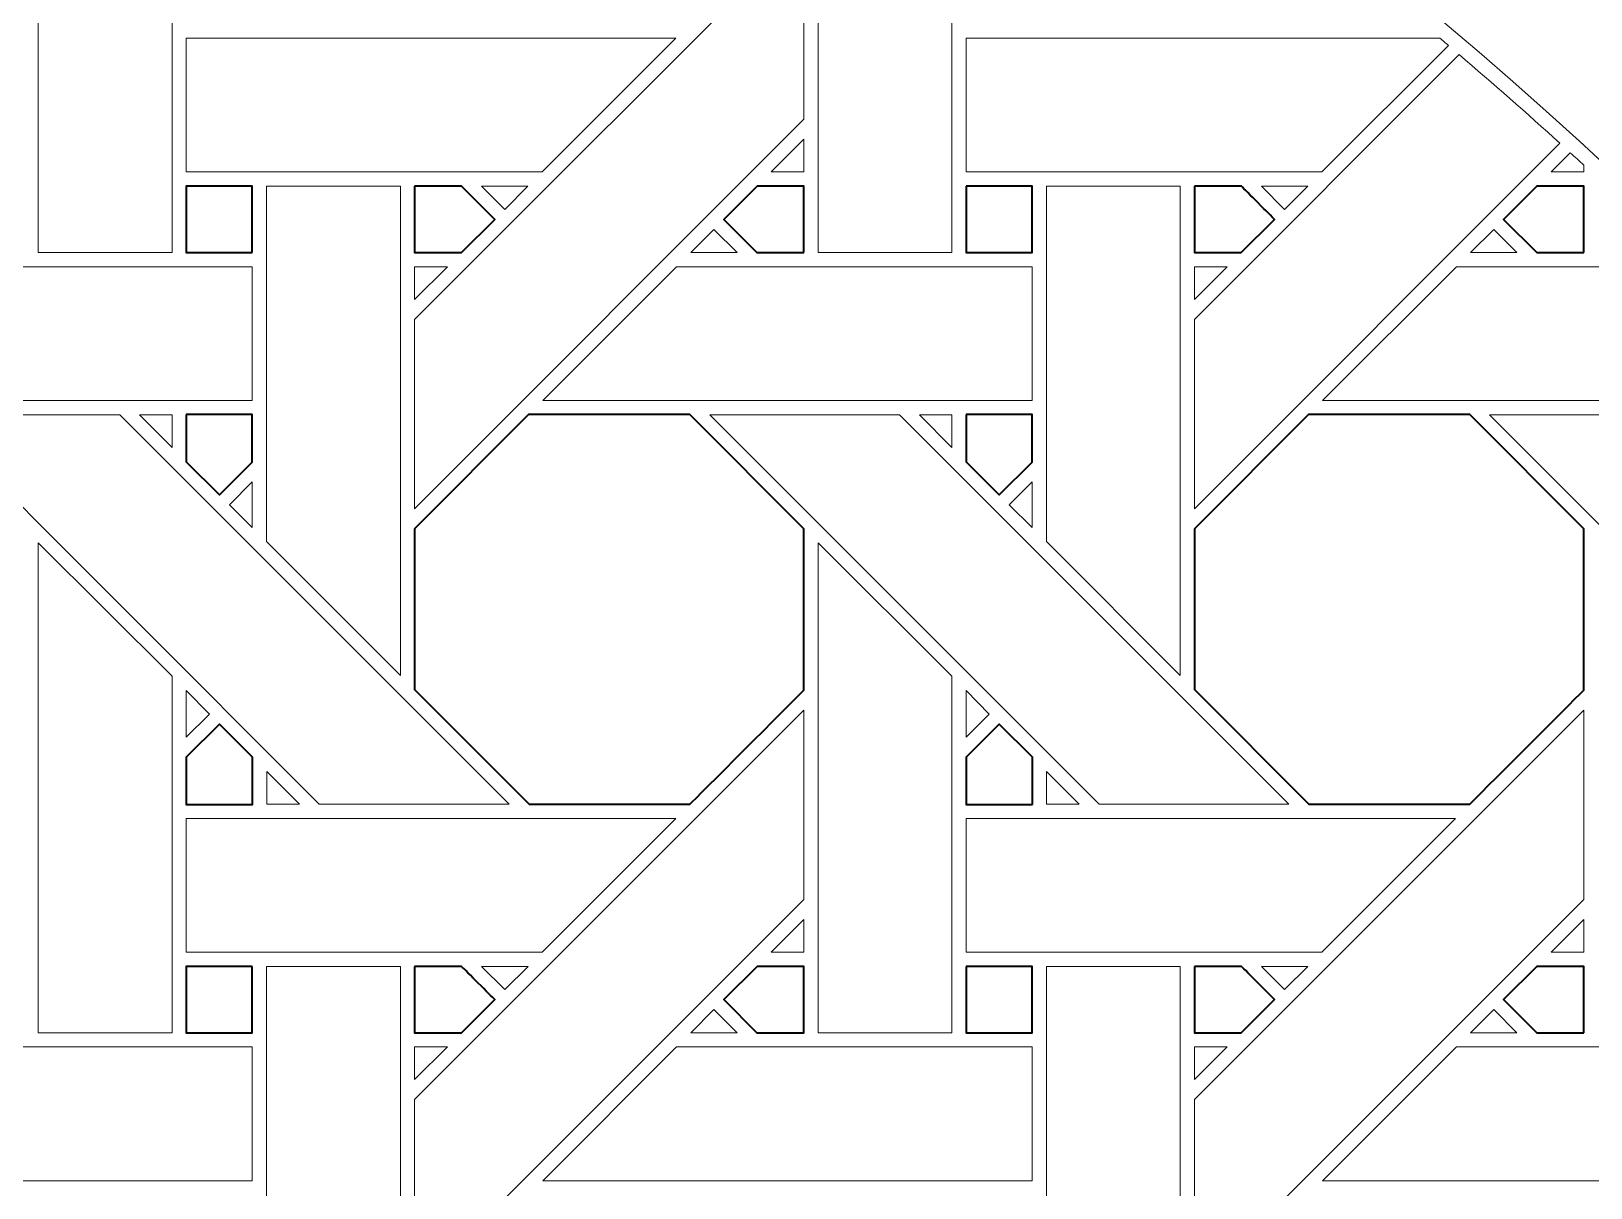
# Model space of a CAD drawing. Header units: inches. Extents: x 6.4 to 30.5, y 3.1 to 18.5.
# Drawn here: x 14.051 to 15.949, y 11.712 to 13.119 of the extents above; entities that cross this region are included whole.
import ezdxf

# ---------------------------------------------------------------- set-up
doc = ezdxf.new("R2010")
doc.units = ezdxf.units.IN
doc.header["$MEASUREMENT"] = 0
doc.layers.add('Design', color=7, linetype='Continuous', lineweight=0)

msp = doc.modelspace()

# ---------------------------------------------------------------- linework, layer by layer
at = {"layer": 'Design', "color": 9, "lineweight": 35, "true_color": 0xdecaa5}
for points, knots in [([(12.3829, 15.0948), (9.0691, 15.0948), (6.3829, 12.4085), (6.3829, 9.0948), (6.3829, 5.7811), (9.0691, 3.0948), (12.3829, 3.0948), (15.6966, 3.0948), (18.3829, 5.7811), (18.3829, 9.0948), (18.3829, 12.4085), (15.6966, 15.0948), (12.3829, 15.0948)], [0, 0, 0, 0, 1, 1, 1, 2, 2, 2, 3, 3, 3, 4, 4, 4, 4]), ([(14.3203, 12.8494), (14.3203, 12.8494), (14.24, 12.8494), (14.24, 12.8494), (14.24, 12.8494), (14.24, 12.9301), (14.24, 12.9301), (14.24, 12.9301), (14.3203, 12.9301), (14.3203, 12.9301), (14.3203, 12.9301), (14.3203, 12.8494), (14.3203, 12.8494)], [0, 0, 0, 0, 1, 1, 1, 2, 2, 2, 3, 3, 3, 4, 4, 4, 4]), ([(14.5179, 12.9301), (14.5179, 12.9301), (14.5749, 12.9301), (14.5749, 12.9301), (14.5801, 12.925), (14.6108, 12.8942), (14.6153, 12.8898), (14.6153, 12.8898), (14.5748, 12.8494), (14.5748, 12.8494), (14.5748, 12.8494), (14.5179, 12.8494), (14.5179, 12.8494), (14.5179, 12.8494), (14.5179, 12.9301), (14.5179, 12.9301)], [0, 0, 0, 0, 1, 1, 1, 2, 2, 2, 3, 3, 3, 4, 4, 4, 5, 5, 5, 5]), ([(14.9915, 12.8494), (14.9915, 12.8494), (14.9344, 12.8494), (14.9344, 12.8494), (14.9344, 12.8494), (14.8941, 12.8897), (14.8941, 12.8897), (14.8941, 12.8897), (14.9345, 12.9302), (14.9345, 12.9302), (14.9345, 12.9302), (14.9915, 12.9302), (14.9915, 12.9302), (14.9915, 12.9302), (14.9915, 12.8494), (14.9915, 12.8494)], [0, 0, 0, 0, 1, 1, 1, 2, 2, 2, 3, 3, 3, 4, 4, 4, 5, 5, 5, 5]), ([(15.1887, 12.9301), (15.1887, 12.9301), (15.269, 12.9301), (15.269, 12.9301), (15.269, 12.9301), (15.269, 12.8494), (15.269, 12.8494), (15.269, 12.8494), (15.1887, 12.8494), (15.1887, 12.8494), (15.1887, 12.8494), (15.1887, 12.9301), (15.1887, 12.9301)], [0, 0, 0, 0, 1, 1, 1, 2, 2, 2, 3, 3, 3, 4, 4, 4, 4]), ([(15.4666, 12.9301), (15.4666, 12.9301), (15.5237, 12.9301), (15.5237, 12.9301), (15.5288, 12.925), (15.5596, 12.8942), (15.564, 12.8898), (15.564, 12.8898), (15.5236, 12.8494), (15.5236, 12.8494), (15.5236, 12.8494), (15.4666, 12.8494), (15.4666, 12.8494), (15.4666, 12.8494), (15.4666, 12.9301), (15.4666, 12.9301)], [0, 0, 0, 0, 1, 1, 1, 2, 2, 2, 3, 3, 3, 4, 4, 4, 5, 5, 5, 5]), ([(15.9403, 12.8494), (15.9403, 12.8494), (15.8832, 12.8494), (15.8832, 12.8494), (15.8832, 12.8494), (15.8428, 12.8897), (15.8428, 12.8897), (15.8428, 12.8897), (15.8832, 12.9302), (15.8832, 12.9302), (15.8832, 12.9302), (15.9403, 12.9302), (15.9403, 12.9302), (15.9403, 12.9302), (15.9403, 12.8494), (15.9403, 12.8494)], [0, 0, 0, 0, 1, 1, 1, 2, 2, 2, 3, 3, 3, 4, 4, 4, 5, 5, 5, 5]), ([(14.24, 12.6523), (14.24, 12.6523), (14.3203, 12.6523), (14.3203, 12.6523), (14.3203, 12.6523), (14.3203, 12.5947), (14.3203, 12.5947), (14.3203, 12.5947), (14.2803, 12.5547), (14.2803, 12.5547), (14.2803, 12.5547), (14.24, 12.5951), (14.24, 12.5951), (14.24, 12.5951), (14.24, 12.6523), (14.24, 12.6523)], [0, 0, 0, 0, 1, 1, 1, 2, 2, 2, 3, 3, 3, 4, 4, 4, 5, 5, 5, 5]), ([(14.5179, 12.5135), (14.5179, 12.5135), (14.6566, 12.6523), (14.6566, 12.6523), (14.6566, 12.6523), (14.8528, 12.6523), (14.8528, 12.6523), (14.8528, 12.6523), (14.9915, 12.5135), (14.9915, 12.5135), (14.9915, 12.5135), (14.9915, 12.3173), (14.9915, 12.3173), (14.9737, 12.2994), (14.8618, 12.1876), (14.8528, 12.1786), (14.8528, 12.1786), (14.6571, 12.1786), (14.6571, 12.1786), (14.6571, 12.1786), (14.5179, 12.3179), (14.5179, 12.3179), (14.5179, 12.3179), (14.5179, 12.5135), (14.5179, 12.5135)], [0, 0, 0, 0, 1, 1, 1, 2, 2, 2, 3, 3, 3, 4, 4, 4, 5, 5, 5, 6, 6, 6, 7, 7, 7, 8, 8, 8, 8]), ([(15.1887, 12.6523), (15.1887, 12.6523), (15.269, 12.6523), (15.269, 12.6523), (15.269, 12.6523), (15.269, 12.5947), (15.269, 12.5947), (15.269, 12.5947), (15.2291, 12.5547), (15.2291, 12.5547), (15.2291, 12.5547), (15.1887, 12.5951), (15.1887, 12.5951), (15.1887, 12.5951), (15.1887, 12.6523), (15.1887, 12.6523)], [0, 0, 0, 0, 1, 1, 1, 2, 2, 2, 3, 3, 3, 4, 4, 4, 5, 5, 5, 5]), ([(15.4666, 12.5135), (15.4666, 12.5135), (15.6053, 12.6523), (15.6053, 12.6523), (15.6053, 12.6523), (15.8015, 12.6523), (15.8015, 12.6523), (15.8015, 12.6523), (15.9403, 12.5135), (15.9403, 12.5135), (15.9403, 12.5135), (15.9403, 12.3173), (15.9403, 12.3173), (15.9225, 12.2994), (15.8105, 12.1876), (15.8016, 12.1786), (15.8016, 12.1786), (15.6058, 12.1786), (15.6058, 12.1786), (15.6058, 12.1786), (15.4666, 12.3179), (15.4666, 12.3179), (15.4666, 12.3179), (15.4666, 12.5135), (15.4666, 12.5135)], [0, 0, 0, 0, 1, 1, 1, 2, 2, 2, 3, 3, 3, 4, 4, 4, 5, 5, 5, 6, 6, 6, 7, 7, 7, 8, 8, 8, 8]), ([(14.3207, 12.2357), (14.3207, 12.2357), (14.3207, 12.1784), (14.3207, 12.1784), (14.3207, 12.1784), (14.24, 12.1784), (14.24, 12.1784), (14.24, 12.1784), (14.24, 12.2357), (14.24, 12.2357), (14.24, 12.2357), (14.2803, 12.276), (14.2803, 12.276), (14.2803, 12.276), (14.3207, 12.2357), (14.3207, 12.2357)], [0, 0, 0, 0, 1, 1, 1, 2, 2, 2, 3, 3, 3, 4, 4, 4, 5, 5, 5, 5]), ([(15.2694, 12.1784), (15.2694, 12.1784), (15.1887, 12.1784), (15.1887, 12.1784), (15.1887, 12.1784), (15.1887, 12.2357), (15.1887, 12.2357), (15.1887, 12.2357), (15.2291, 12.276), (15.2291, 12.276), (15.2291, 12.276), (15.2694, 12.2357), (15.2694, 12.2357), (15.2694, 12.2357), (15.2694, 12.1784), (15.2694, 12.1784)], [0, 0, 0, 0, 1, 1, 1, 2, 2, 2, 3, 3, 3, 4, 4, 4, 5, 5, 5, 5]), ([(14.3203, 11.9814), (14.3203, 11.9814), (14.3203, 11.9006), (14.3203, 11.9006), (14.3203, 11.9006), (14.24, 11.9006), (14.24, 11.9006), (14.24, 11.9006), (14.24, 11.9814), (14.24, 11.9814), (14.24, 11.9814), (14.3203, 11.9814), (14.3203, 11.9814)], [0, 0, 0, 0, 1, 1, 1, 2, 2, 2, 3, 3, 3, 4, 4, 4, 4]), ([(14.5179, 11.9814), (14.5179, 11.9814), (14.5749, 11.9814), (14.5749, 11.9814), (14.5801, 11.9763), (14.6108, 11.9455), (14.6153, 11.9411), (14.6153, 11.9411), (14.5748, 11.9006), (14.5748, 11.9006), (14.5748, 11.9006), (14.5179, 11.9006), (14.5179, 11.9006), (14.5179, 11.9006), (14.5179, 11.9814), (14.5179, 11.9814)], [0, 0, 0, 0, 1, 1, 1, 2, 2, 2, 3, 3, 3, 4, 4, 4, 5, 5, 5, 5]), ([(14.9344, 11.9006), (14.9344, 11.9006), (14.8941, 11.941), (14.8941, 11.941), (14.8941, 11.941), (14.9345, 11.9814), (14.9345, 11.9814), (14.9345, 11.9814), (14.9915, 11.9814), (14.9915, 11.9814), (14.9915, 11.9814), (14.9915, 11.9006), (14.9915, 11.9006), (14.9915, 11.9006), (14.9344, 11.9006), (14.9344, 11.9006)], [0, 0, 0, 0, 1, 1, 1, 2, 2, 2, 3, 3, 3, 4, 4, 4, 5, 5, 5, 5]), ([(15.1887, 11.9814), (15.1887, 11.9814), (15.269, 11.9814), (15.269, 11.9814), (15.269, 11.9814), (15.269, 11.9006), (15.269, 11.9006), (15.269, 11.9006), (15.1887, 11.9006), (15.1887, 11.9006), (15.1887, 11.9006), (15.1887, 11.9814), (15.1887, 11.9814)], [0, 0, 0, 0, 1, 1, 1, 2, 2, 2, 3, 3, 3, 4, 4, 4, 4]), ([(15.4666, 11.9814), (15.4666, 11.9814), (15.5237, 11.9814), (15.5237, 11.9814), (15.5288, 11.9763), (15.5596, 11.9455), (15.564, 11.9411), (15.564, 11.9411), (15.5236, 11.9006), (15.5236, 11.9006), (15.5236, 11.9006), (15.4666, 11.9006), (15.4666, 11.9006), (15.4666, 11.9006), (15.4666, 11.9814), (15.4666, 11.9814)], [0, 0, 0, 0, 1, 1, 1, 2, 2, 2, 3, 3, 3, 4, 4, 4, 5, 5, 5, 5]), ([(15.9403, 11.9006), (15.9403, 11.9006), (15.8832, 11.9006), (15.8832, 11.9006), (15.8832, 11.9006), (15.8428, 11.941), (15.8428, 11.941), (15.8428, 11.941), (15.8832, 11.9814), (15.8832, 11.9814), (15.8832, 11.9814), (15.9403, 11.9814), (15.9403, 11.9814), (15.9403, 11.9814), (15.9403, 11.9006), (15.9403, 11.9006)], [0, 0, 0, 0, 1, 1, 1, 2, 2, 2, 3, 3, 3, 4, 4, 4, 5, 5, 5, 5])]:
    msp.add_open_spline(points, degree=3, knots=knots, dxfattribs=at)
at = {"layer": 'Design'}
for points, knots in [([(17.5336, 10.2044), (17.5284, 10.2288), (17.5229, 10.2531), (17.5174, 10.2773), (16.9806, 12.6174), (14.8857, 14.3629), (12.3829, 14.3629), (9.8455, 14.3629), (7.7275, 12.569), (7.227, 10.1804), (7.2221, 10.1568), (7.211, 10.0929), (7.211, 10.0929), (7.211, 10.0929), (17.5547, 10.0929), (17.5547, 10.0929), (17.5547, 10.0988), (17.5457, 10.1469), (17.5336, 10.2044)], [0, 0, 0, 0, 1, 1, 1, 2, 2, 2, 3, 3, 3, 4, 4, 4, 5, 5, 5, 6, 6, 6, 6]), ([(14.0599, 12.8493), (14.0599, 12.8493), (14.0599, 13.4452), (14.0599, 13.4452), (14.0599, 13.4452), (14.2227, 13.283), (14.2227, 13.283), (14.2227, 13.283), (14.2227, 12.8493), (14.2227, 12.8493), (14.2227, 12.8493), (14.0599, 12.8493), (14.0599, 12.8493)], [0, 0, 0, 0, 1, 1, 1, 2, 2, 2, 3, 3, 3, 4, 4, 4, 4]), ([(15.0087, 12.8493), (15.0087, 12.8493), (15.0087, 13.4452), (15.0087, 13.4452), (15.0087, 13.4452), (15.1714, 13.283), (15.1714, 13.283), (15.1714, 13.283), (15.1714, 12.8493), (15.1714, 12.8493), (15.1714, 12.8493), (15.0087, 12.8493), (15.0087, 12.8493)], [0, 0, 0, 0, 1, 1, 1, 2, 2, 2, 3, 3, 3, 4, 4, 4, 4]), ([(14.9915, 13.0116), (14.9915, 13.0116), (14.5179, 12.5379), (14.5179, 12.5379), (14.5179, 12.5379), (14.5179, 12.768), (14.5179, 12.768), (14.5179, 12.768), (14.9915, 13.2416), (14.9915, 13.2416), (14.9915, 13.2416), (14.9915, 13.0116), (14.9915, 13.0116)], [0, 0, 0, 0, 1, 1, 1, 2, 2, 2, 3, 3, 3, 4, 4, 4, 4]), ([(14.8357, 13.1101), (14.8357, 13.1101), (14.673, 12.9474), (14.673, 12.9474), (14.673, 12.9474), (14.24, 12.9474), (14.24, 12.9474), (14.24, 12.9474), (14.24, 13.1101), (14.24, 13.1101), (14.24, 13.1101), (14.8357, 13.1101), (14.8357, 13.1101)], [0, 0, 0, 0, 1, 1, 1, 2, 2, 2, 3, 3, 3, 4, 4, 4, 4]), ([(15.7756, 13.1013), (15.7756, 13.1013), (15.6217, 12.9474), (15.6217, 12.9474), (15.6217, 12.9474), (15.1887, 12.9474), (15.1887, 12.9474), (15.1887, 12.9474), (15.1887, 13.1101), (15.1887, 13.1101), (15.1887, 13.1101), (15.7653, 13.1101), (15.7653, 13.1101), (15.7687, 13.1071), (15.7722, 13.1042), (15.7756, 13.1013)], [0, 0, 0, 0, 1, 1, 1, 2, 2, 2, 3, 3, 3, 4, 4, 4, 5, 5, 5, 5]), ([(15.9111, 12.9824), (15.9111, 12.9824), (15.4666, 12.5379), (15.4666, 12.5379), (15.4666, 12.5379), (15.4666, 12.768), (15.4666, 12.768), (15.4666, 12.768), (15.7887, 13.0901), (15.7887, 13.0901), (15.8301, 13.0548), (15.8709, 13.019), (15.9111, 12.9824)], [0, 0, 0, 0, 1, 1, 1, 2, 2, 2, 3, 3, 3, 4, 4, 4, 4]), ([(14.9517, 12.9474), (14.9517, 12.9474), (14.9915, 12.9872), (14.9915, 12.9872), (14.9915, 12.9872), (14.9915, 12.9474), (14.9915, 12.9474), (14.9915, 12.9474), (14.9517, 12.9474), (14.9517, 12.9474)], [0, 0, 0, 0, 1, 1, 1, 2, 2, 2, 3, 3, 3, 3]), ([(15.9403, 12.9557), (15.9403, 12.9557), (15.9403, 12.9474), (15.9403, 12.9474), (15.9403, 12.9474), (15.9005, 12.9474), (15.9005, 12.9474), (15.9005, 12.9474), (15.9239, 12.9708), (15.9239, 12.9708), (15.9293, 12.9658), (15.9348, 12.9607), (15.9403, 12.9557)], [0, 0, 0, 0, 1, 1, 1, 2, 2, 2, 3, 3, 3, 4, 4, 4, 4]), ([(14.24, 12.8494), (14.24, 12.8494), (14.24, 12.9301), (14.24, 12.9301), (14.24, 12.9301), (14.3203, 12.9301), (14.3203, 12.9301), (14.3203, 12.9301), (14.3203, 12.8494), (14.3203, 12.8494), (14.3203, 12.8494), (14.24, 12.8494), (14.24, 12.8494)], [0, 0, 0, 0, 1, 1, 1, 2, 2, 2, 3, 3, 3, 4, 4, 4, 4]), ([(14.5007, 12.335), (14.5007, 12.335), (14.3378, 12.4979), (14.3378, 12.4979), (14.3378, 12.4979), (14.3378, 12.9301), (14.3378, 12.9301), (14.3378, 12.9301), (14.5007, 12.9301), (14.5007, 12.9301), (14.5007, 12.9301), (14.5007, 12.335), (14.5007, 12.335)], [0, 0, 0, 0, 1, 1, 1, 2, 2, 2, 3, 3, 3, 4, 4, 4, 4]), ([(14.5179, 12.8494), (14.5179, 12.8494), (14.5179, 12.9301), (14.5179, 12.9301), (14.5179, 12.9301), (14.5749, 12.9301), (14.5749, 12.9301), (14.58, 12.9251), (14.6107, 12.8943), (14.6153, 12.8898), (14.6153, 12.8898), (14.5748, 12.8494), (14.5748, 12.8494), (14.5748, 12.8494), (14.5179, 12.8494), (14.5179, 12.8494)], [0, 0, 0, 0, 1, 1, 1, 2, 2, 2, 3, 3, 3, 4, 4, 4, 5, 5, 5, 5]), ([(14.5993, 12.9301), (14.5993, 12.9301), (14.6557, 12.9301), (14.6557, 12.9301), (14.6557, 12.9301), (14.6275, 12.9019), (14.6275, 12.9019), (14.6275, 12.9019), (14.5993, 12.9301), (14.5993, 12.9301)], [0, 0, 0, 0, 1, 1, 1, 2, 2, 2, 3, 3, 3, 3]), ([(14.9915, 12.8494), (14.9915, 12.8494), (14.9344, 12.8494), (14.9344, 12.8494), (14.9344, 12.8494), (14.8941, 12.8897), (14.8941, 12.8897), (14.8941, 12.8897), (14.9345, 12.9302), (14.9345, 12.9302), (14.9345, 12.9302), (14.9915, 12.9302), (14.9915, 12.9302), (14.9915, 12.9302), (14.9915, 12.8494), (14.9915, 12.8494)], [0, 0, 0, 0, 1, 1, 1, 2, 2, 2, 3, 3, 3, 4, 4, 4, 5, 5, 5, 5]), ([(15.269, 12.8494), (15.269, 12.8494), (15.1887, 12.8494), (15.1887, 12.8494), (15.1887, 12.8494), (15.1887, 12.9301), (15.1887, 12.9301), (15.1887, 12.9301), (15.269, 12.9301), (15.269, 12.9301), (15.269, 12.9301), (15.269, 12.8494), (15.269, 12.8494)], [0, 0, 0, 0, 1, 1, 1, 2, 2, 2, 3, 3, 3, 4, 4, 4, 4]), ([(15.2865, 12.4979), (15.2865, 12.4979), (15.2865, 12.9301), (15.2865, 12.9301), (15.2865, 12.9301), (15.4494, 12.9301), (15.4494, 12.9301), (15.4494, 12.9301), (15.4494, 12.335), (15.4494, 12.335), (15.4494, 12.335), (15.2865, 12.4979), (15.2865, 12.4979)], [0, 0, 0, 0, 1, 1, 1, 2, 2, 2, 3, 3, 3, 4, 4, 4, 4]), ([(15.5483, 12.9054), (15.5483, 12.9054), (15.564, 12.8898), (15.564, 12.8898), (15.564, 12.8898), (15.5236, 12.8494), (15.5236, 12.8494), (15.5236, 12.8494), (15.4666, 12.8494), (15.4666, 12.8494), (15.4666, 12.8494), (15.4666, 12.9301), (15.4666, 12.9301), (15.4666, 12.9301), (15.5237, 12.9301), (15.5237, 12.9301), (15.5291, 12.9248), (15.539, 12.9148), (15.5483, 12.9054)], [0, 0, 0, 0, 1, 1, 1, 2, 2, 2, 3, 3, 3, 4, 4, 4, 5, 5, 5, 6, 6, 6, 6]), ([(15.548, 12.9301), (15.548, 12.9301), (15.6045, 12.9301), (15.6045, 12.9301), (15.6045, 12.9301), (15.5762, 12.9019), (15.5762, 12.9019), (15.5762, 12.9019), (15.548, 12.9301), (15.548, 12.9301)], [0, 0, 0, 0, 1, 1, 1, 2, 2, 2, 3, 3, 3, 3]), ([(15.9403, 12.8494), (15.9403, 12.8494), (15.8832, 12.8494), (15.8832, 12.8494), (15.8832, 12.8494), (15.8428, 12.8897), (15.8428, 12.8897), (15.8428, 12.8897), (15.8832, 12.9302), (15.8832, 12.9302), (15.8832, 12.9302), (15.9403, 12.9302), (15.9403, 12.9302), (15.9403, 12.9302), (15.9403, 12.8494), (15.9403, 12.8494)], [0, 0, 0, 0, 1, 1, 1, 2, 2, 2, 3, 3, 3, 4, 4, 4, 5, 5, 5, 5]), ([(14.8537, 12.8493), (14.8537, 12.8493), (14.8819, 12.8776), (14.8819, 12.8776), (14.8819, 12.8776), (14.9102, 12.8493), (14.9102, 12.8493), (14.9102, 12.8493), (14.8537, 12.8493), (14.8537, 12.8493)], [0, 0, 0, 0, 1, 1, 1, 2, 2, 2, 3, 3, 3, 3]), ([(15.8024, 12.8493), (15.8024, 12.8493), (15.8307, 12.8776), (15.8307, 12.8776), (15.8307, 12.8776), (15.8589, 12.8493), (15.8589, 12.8493), (15.8589, 12.8493), (15.8024, 12.8493), (15.8024, 12.8493)], [0, 0, 0, 0, 1, 1, 1, 2, 2, 2, 3, 3, 3, 3]), ([(14.3203, 12.8322), (14.3203, 12.8322), (14.3203, 12.6694), (14.3203, 12.6694), (14.3203, 12.6694), (13.725, 12.6694), (13.725, 12.6694), (13.725, 12.6694), (13.8878, 12.8322), (13.8878, 12.8322), (13.8878, 12.8322), (14.3203, 12.8322), (14.3203, 12.8322)], [0, 0, 0, 0, 1, 1, 1, 2, 2, 2, 3, 3, 3, 4, 4, 4, 4]), ([(14.5577, 12.8322), (14.5577, 12.8322), (14.5179, 12.7924), (14.5179, 12.7924), (14.5179, 12.7924), (14.5179, 12.8322), (14.5179, 12.8322), (14.5179, 12.8322), (14.5577, 12.8322), (14.5577, 12.8322)], [0, 0, 0, 0, 1, 1, 1, 2, 2, 2, 3, 3, 3, 3]), ([(15.269, 12.8322), (15.269, 12.8322), (15.269, 12.6694), (15.269, 12.6694), (15.269, 12.6694), (14.6737, 12.6694), (14.6737, 12.6694), (14.6737, 12.6694), (14.8365, 12.8322), (14.8365, 12.8322), (14.8365, 12.8322), (15.269, 12.8322), (15.269, 12.8322)], [0, 0, 0, 0, 1, 1, 1, 2, 2, 2, 3, 3, 3, 4, 4, 4, 4]), ([(15.5064, 12.8322), (15.5064, 12.8322), (15.4666, 12.7924), (15.4666, 12.7924), (15.4666, 12.7924), (15.4666, 12.8322), (15.4666, 12.8322), (15.4666, 12.8322), (15.5064, 12.8322), (15.5064, 12.8322)], [0, 0, 0, 0, 1, 1, 1, 2, 2, 2, 3, 3, 3, 3]), ([(16.2177, 12.6803), (16.2177, 12.6803), (16.2177, 12.6694), (16.2177, 12.6694), (16.2177, 12.6694), (15.6224, 12.6694), (15.6224, 12.6694), (15.6224, 12.6694), (15.7853, 12.8322), (15.7853, 12.8322), (15.7853, 12.8322), (16.0698, 12.8322), (16.0698, 12.8322), (16.1201, 12.7825), (16.1694, 12.7319), (16.2177, 12.6803)], [0, 0, 0, 0, 1, 1, 1, 2, 2, 2, 3, 3, 3, 4, 4, 4, 5, 5, 5, 5]), ([(14.6329, 12.1786), (14.6329, 12.1786), (14.4018, 12.1786), (14.4018, 12.1786), (14.4018, 12.1786), (13.9283, 12.6522), (13.9283, 12.6522), (13.9283, 12.6522), (14.1592, 12.6522), (14.1592, 12.6522), (14.1592, 12.6522), (14.6329, 12.1786), (14.6329, 12.1786)], [0, 0, 0, 0, 1, 1, 1, 2, 2, 2, 3, 3, 3, 4, 4, 4, 4]), ([(14.1833, 12.6522), (14.1833, 12.6522), (14.2228, 12.6522), (14.2228, 12.6522), (14.2228, 12.6522), (14.2228, 12.6124), (14.2228, 12.6124), (14.2228, 12.6124), (14.1833, 12.6522), (14.1833, 12.6522)], [0, 0, 0, 0, 1, 1, 1, 2, 2, 2, 3, 3, 3, 3]), ([(14.2803, 12.5547), (14.2803, 12.5547), (14.24, 12.5951), (14.24, 12.5951), (14.24, 12.5951), (14.24, 12.6523), (14.24, 12.6523), (14.24, 12.6523), (14.3203, 12.6523), (14.3203, 12.6523), (14.3203, 12.6523), (14.3203, 12.5947), (14.3203, 12.5947), (14.3203, 12.5947), (14.2803, 12.5547), (14.2803, 12.5547)], [0, 0, 0, 0, 1, 1, 1, 2, 2, 2, 3, 3, 3, 4, 4, 4, 5, 5, 5, 5]), ([(14.9915, 12.3173), (14.9734, 12.2991), (14.8616, 12.1874), (14.8528, 12.1786), (14.8528, 12.1786), (14.6571, 12.1786), (14.6571, 12.1786), (14.6571, 12.1786), (14.5179, 12.3179), (14.5179, 12.3179), (14.5179, 12.3179), (14.5179, 12.5135), (14.5179, 12.5135), (14.5179, 12.5135), (14.6566, 12.6523), (14.6566, 12.6523), (14.6566, 12.6523), (14.8528, 12.6523), (14.8528, 12.6523), (14.8528, 12.6523), (14.9915, 12.5135), (14.9915, 12.5135), (14.9915, 12.5135), (14.9915, 12.3173), (14.9915, 12.3173)], [0, 0, 0, 0, 1, 1, 1, 2, 2, 2, 3, 3, 3, 4, 4, 4, 5, 5, 5, 6, 6, 6, 7, 7, 7, 8, 8, 8, 8]), ([(15.5816, 12.1786), (15.5816, 12.1786), (15.3506, 12.1786), (15.3506, 12.1786), (15.3506, 12.1786), (14.877, 12.6522), (14.877, 12.6522), (14.877, 12.6522), (15.1079, 12.6522), (15.1079, 12.6522), (15.1079, 12.6522), (15.5816, 12.1786), (15.5816, 12.1786)], [0, 0, 0, 0, 1, 1, 1, 2, 2, 2, 3, 3, 3, 4, 4, 4, 4]), ([(15.1321, 12.6522), (15.1321, 12.6522), (15.1715, 12.6522), (15.1715, 12.6522), (15.1715, 12.6522), (15.1715, 12.6124), (15.1715, 12.6124), (15.1715, 12.6124), (15.1321, 12.6522), (15.1321, 12.6522)], [0, 0, 0, 0, 1, 1, 1, 2, 2, 2, 3, 3, 3, 3]), ([(15.2291, 12.5547), (15.2291, 12.5547), (15.1887, 12.5951), (15.1887, 12.5951), (15.1887, 12.5951), (15.1887, 12.6523), (15.1887, 12.6523), (15.1887, 12.6523), (15.269, 12.6523), (15.269, 12.6523), (15.269, 12.6523), (15.269, 12.5947), (15.269, 12.5947), (15.269, 12.5947), (15.2291, 12.5547), (15.2291, 12.5547)], [0, 0, 0, 0, 1, 1, 1, 2, 2, 2, 3, 3, 3, 4, 4, 4, 5, 5, 5, 5]), ([(15.9403, 12.5135), (15.9403, 12.5135), (15.9403, 12.3173), (15.9403, 12.3173), (15.9221, 12.299), (15.8103, 12.1874), (15.8016, 12.1786), (15.8016, 12.1786), (15.6058, 12.1786), (15.6058, 12.1786), (15.6058, 12.1786), (15.4666, 12.3179), (15.4666, 12.3179), (15.4666, 12.3179), (15.4666, 12.5135), (15.4666, 12.5135), (15.4666, 12.5135), (15.6053, 12.6523), (15.6053, 12.6523), (15.6053, 12.6523), (15.8015, 12.6523), (15.8015, 12.6523), (15.8015, 12.6523), (15.9403, 12.5135), (15.9403, 12.5135)], [0, 0, 0, 0, 1, 1, 1, 2, 2, 2, 3, 3, 3, 4, 4, 4, 5, 5, 5, 6, 6, 6, 7, 7, 7, 8, 8, 8, 8]), ([(16.5303, 12.1786), (16.5303, 12.1786), (16.2993, 12.1786), (16.2993, 12.1786), (16.2993, 12.1786), (15.8257, 12.6522), (15.8257, 12.6522), (15.8257, 12.6522), (16.0567, 12.6522), (16.0567, 12.6522), (16.0567, 12.6522), (16.5303, 12.1786), (16.5303, 12.1786)], [0, 0, 0, 0, 1, 1, 1, 2, 2, 2, 3, 3, 3, 4, 4, 4, 4]), ([(14.3203, 12.5704), (14.3203, 12.5704), (14.3203, 12.5152), (14.3203, 12.5152), (14.3203, 12.5152), (14.2925, 12.5426), (14.2925, 12.5426), (14.2925, 12.5426), (14.3203, 12.5704), (14.3203, 12.5704)], [0, 0, 0, 0, 1, 1, 1, 2, 2, 2, 3, 3, 3, 3]), ([(15.269, 12.5704), (15.269, 12.5704), (15.269, 12.5152), (15.269, 12.5152), (15.269, 12.5152), (15.2412, 12.5426), (15.2412, 12.5426), (15.2412, 12.5426), (15.269, 12.5704), (15.269, 12.5704)], [0, 0, 0, 0, 1, 1, 1, 2, 2, 2, 3, 3, 3, 3]), ([(14.0599, 11.9006), (14.0599, 11.9006), (14.0599, 12.4964), (14.0599, 12.4964), (14.0599, 12.4964), (14.2227, 12.3343), (14.2227, 12.3343), (14.2227, 12.3343), (14.2227, 11.9006), (14.2227, 11.9006), (14.2227, 11.9006), (14.0599, 11.9006), (14.0599, 11.9006)], [0, 0, 0, 0, 1, 1, 1, 2, 2, 2, 3, 3, 3, 4, 4, 4, 4]), ([(15.0087, 11.9006), (15.0087, 11.9006), (15.0087, 12.4964), (15.0087, 12.4964), (15.0087, 12.4964), (15.1714, 12.3343), (15.1714, 12.3343), (15.1714, 12.3343), (15.1714, 11.9006), (15.1714, 11.9006), (15.1714, 11.9006), (15.0087, 11.9006), (15.0087, 11.9006)], [0, 0, 0, 0, 1, 1, 1, 2, 2, 2, 3, 3, 3, 4, 4, 4, 4]), ([(14.24, 12.26), (14.24, 12.26), (14.24, 12.3168), (14.24, 12.3168), (14.24, 12.3168), (14.2682, 12.2882), (14.2682, 12.2882), (14.2682, 12.2882), (14.24, 12.26), (14.24, 12.26)], [0, 0, 0, 0, 1, 1, 1, 2, 2, 2, 3, 3, 3, 3]), ([(15.1887, 12.26), (15.1887, 12.26), (15.1887, 12.3168), (15.1887, 12.3168), (15.1887, 12.3168), (15.2169, 12.2882), (15.2169, 12.2882), (15.2169, 12.2882), (15.1887, 12.26), (15.1887, 12.26)], [0, 0, 0, 0, 1, 1, 1, 2, 2, 2, 3, 3, 3, 3]), ([(14.9915, 12.0628), (14.9915, 12.0628), (14.5179, 11.5892), (14.5179, 11.5892), (14.5179, 11.5892), (14.5179, 11.8193), (14.5179, 11.8193), (14.5179, 11.8193), (14.9915, 12.2929), (14.9915, 12.2929), (14.9915, 12.2929), (14.9915, 12.0628), (14.9915, 12.0628)], [0, 0, 0, 0, 1, 1, 1, 2, 2, 2, 3, 3, 3, 4, 4, 4, 4]), ([(15.9403, 12.0628), (15.9403, 12.0628), (15.4666, 11.5892), (15.4666, 11.5892), (15.4666, 11.5892), (15.4666, 11.8193), (15.4666, 11.8193), (15.4666, 11.8193), (15.9403, 12.2929), (15.9403, 12.2929), (15.9403, 12.2929), (15.9403, 12.0628), (15.9403, 12.0628)], [0, 0, 0, 0, 1, 1, 1, 2, 2, 2, 3, 3, 3, 4, 4, 4, 4]), ([(14.2803, 12.276), (14.2803, 12.276), (14.3207, 12.2357), (14.3207, 12.2357), (14.3207, 12.2357), (14.3207, 12.1784), (14.3207, 12.1784), (14.3207, 12.1784), (14.24, 12.1784), (14.24, 12.1784), (14.24, 12.1784), (14.24, 12.2357), (14.24, 12.2357), (14.24, 12.2357), (14.2803, 12.276), (14.2803, 12.276)], [0, 0, 0, 0, 1, 1, 1, 2, 2, 2, 3, 3, 3, 4, 4, 4, 5, 5, 5, 5]), ([(15.2291, 12.276), (15.2291, 12.276), (15.2694, 12.2357), (15.2694, 12.2357), (15.2694, 12.2357), (15.2694, 12.1784), (15.2694, 12.1784), (15.2694, 12.1784), (15.1887, 12.1784), (15.1887, 12.1784), (15.1887, 12.1784), (15.1887, 12.2357), (15.1887, 12.2357), (15.1887, 12.2357), (15.2291, 12.276), (15.2291, 12.276)], [0, 0, 0, 0, 1, 1, 1, 2, 2, 2, 3, 3, 3, 4, 4, 4, 5, 5, 5, 5]), ([(14.3379, 12.1786), (14.3379, 12.1786), (14.3379, 12.2184), (14.3379, 12.2184), (14.3379, 12.2184), (14.3776, 12.1786), (14.3776, 12.1786), (14.3776, 12.1786), (14.3379, 12.1786), (14.3379, 12.1786)], [0, 0, 0, 0, 1, 1, 1, 2, 2, 2, 3, 3, 3, 3]), ([(15.2866, 12.1786), (15.2866, 12.1786), (15.2866, 12.2184), (15.2866, 12.2184), (15.2866, 12.2184), (15.3264, 12.1786), (15.3264, 12.1786), (15.3264, 12.1786), (15.2866, 12.1786), (15.2866, 12.1786)], [0, 0, 0, 0, 1, 1, 1, 2, 2, 2, 3, 3, 3, 3]), ([(14.8357, 12.1613), (14.8357, 12.1613), (14.673, 11.9986), (14.673, 11.9986), (14.673, 11.9986), (14.24, 11.9986), (14.24, 11.9986), (14.24, 11.9986), (14.24, 12.1613), (14.24, 12.1613), (14.24, 12.1613), (14.8357, 12.1613), (14.8357, 12.1613)], [0, 0, 0, 0, 1, 1, 1, 2, 2, 2, 3, 3, 3, 4, 4, 4, 4]), ([(15.7844, 12.1613), (15.7844, 12.1613), (15.6217, 11.9986), (15.6217, 11.9986), (15.6217, 11.9986), (15.1887, 11.9986), (15.1887, 11.9986), (15.1887, 11.9986), (15.1887, 12.1613), (15.1887, 12.1613), (15.1887, 12.1613), (15.7844, 12.1613), (15.7844, 12.1613)], [0, 0, 0, 0, 1, 1, 1, 2, 2, 2, 3, 3, 3, 4, 4, 4, 4]), ([(14.9517, 11.9987), (14.9517, 11.9987), (14.9915, 12.0384), (14.9915, 12.0384), (14.9915, 12.0384), (14.9915, 11.9987), (14.9915, 11.9987), (14.9915, 11.9987), (14.9517, 11.9987), (14.9517, 11.9987)], [0, 0, 0, 0, 1, 1, 1, 2, 2, 2, 3, 3, 3, 3]), ([(15.9005, 11.9987), (15.9005, 11.9987), (15.9403, 12.0384), (15.9403, 12.0384), (15.9403, 12.0384), (15.9403, 11.9987), (15.9403, 11.9987), (15.9403, 11.9987), (15.9005, 11.9987), (15.9005, 11.9987)], [0, 0, 0, 0, 1, 1, 1, 2, 2, 2, 3, 3, 3, 3]), ([(14.3203, 11.9814), (14.3203, 11.9814), (14.3203, 11.9006), (14.3203, 11.9006), (14.3203, 11.9006), (14.24, 11.9006), (14.24, 11.9006), (14.24, 11.9006), (14.24, 11.9814), (14.24, 11.9814), (14.24, 11.9814), (14.3203, 11.9814), (14.3203, 11.9814)], [0, 0, 0, 0, 1, 1, 1, 2, 2, 2, 3, 3, 3, 4, 4, 4, 4]), ([(14.5007, 11.9814), (14.5007, 11.9814), (14.5007, 11.3863), (14.5007, 11.3863), (14.5007, 11.3863), (14.3378, 11.5492), (14.3378, 11.5492), (14.3378, 11.5492), (14.3378, 11.9814), (14.3378, 11.9814), (14.3378, 11.9814), (14.5007, 11.9814), (14.5007, 11.9814)], [0, 0, 0, 0, 1, 1, 1, 2, 2, 2, 3, 3, 3, 4, 4, 4, 4]), ([(14.5179, 11.9006), (14.5179, 11.9006), (14.5179, 11.9814), (14.5179, 11.9814), (14.5179, 11.9814), (14.5749, 11.9814), (14.5749, 11.9814), (14.5802, 11.9762), (14.611, 11.9453), (14.6153, 11.9411), (14.6153, 11.9411), (14.5748, 11.9006), (14.5748, 11.9006), (14.5748, 11.9006), (14.5179, 11.9006), (14.5179, 11.9006)], [0, 0, 0, 0, 1, 1, 1, 2, 2, 2, 3, 3, 3, 4, 4, 4, 5, 5, 5, 5]), ([(14.5993, 11.9814), (14.5993, 11.9814), (14.6558, 11.9814), (14.6558, 11.9814), (14.6558, 11.9814), (14.6275, 11.9532), (14.6275, 11.9532), (14.6275, 11.9532), (14.5993, 11.9814), (14.5993, 11.9814)], [0, 0, 0, 0, 1, 1, 1, 2, 2, 2, 3, 3, 3, 3]), ([(14.9915, 11.9006), (14.9915, 11.9006), (14.9344, 11.9006), (14.9344, 11.9006), (14.9344, 11.9006), (14.8941, 11.941), (14.8941, 11.941), (14.8941, 11.941), (14.9345, 11.9814), (14.9345, 11.9814), (14.9345, 11.9814), (14.9915, 11.9814), (14.9915, 11.9814), (14.9915, 11.9814), (14.9915, 11.9006), (14.9915, 11.9006)], [0, 0, 0, 0, 1, 1, 1, 2, 2, 2, 3, 3, 3, 4, 4, 4, 5, 5, 5, 5]), ([(15.1887, 11.9006), (15.1887, 11.9006), (15.1887, 11.9814), (15.1887, 11.9814), (15.1887, 11.9814), (15.269, 11.9814), (15.269, 11.9814), (15.269, 11.9814), (15.269, 11.9006), (15.269, 11.9006), (15.269, 11.9006), (15.1887, 11.9006), (15.1887, 11.9006)], [0, 0, 0, 0, 1, 1, 1, 2, 2, 2, 3, 3, 3, 4, 4, 4, 4]), ([(15.2865, 11.5492), (15.2865, 11.5492), (15.2865, 11.9814), (15.2865, 11.9814), (15.2865, 11.9814), (15.4494, 11.9814), (15.4494, 11.9814), (15.4494, 11.9814), (15.4494, 11.3863), (15.4494, 11.3863), (15.4494, 11.3863), (15.2865, 11.5492), (15.2865, 11.5492)], [0, 0, 0, 0, 1, 1, 1, 2, 2, 2, 3, 3, 3, 4, 4, 4, 4]), ([(15.564, 11.9411), (15.564, 11.9411), (15.5236, 11.9006), (15.5236, 11.9006), (15.5236, 11.9006), (15.4666, 11.9006), (15.4666, 11.9006), (15.4666, 11.9006), (15.4666, 11.9814), (15.4666, 11.9814), (15.4666, 11.9814), (15.5237, 11.9814), (15.5237, 11.9814), (15.5293, 11.9758), (15.564, 11.9411), (15.564, 11.9411)], [0, 0, 0, 0, 1, 1, 1, 2, 2, 2, 3, 3, 3, 4, 4, 4, 5, 5, 5, 5]), ([(15.548, 11.9814), (15.548, 11.9814), (15.6045, 11.9814), (15.6045, 11.9814), (15.6045, 11.9814), (15.5762, 11.9532), (15.5762, 11.9532), (15.5762, 11.9532), (15.548, 11.9814), (15.548, 11.9814)], [0, 0, 0, 0, 1, 1, 1, 2, 2, 2, 3, 3, 3, 3]), ([(15.8428, 11.941), (15.8428, 11.941), (15.8832, 11.9814), (15.8832, 11.9814), (15.8832, 11.9814), (15.9403, 11.9814), (15.9403, 11.9814), (15.9403, 11.9814), (15.9403, 11.9006), (15.9403, 11.9006), (15.9403, 11.9006), (15.8832, 11.9006), (15.8832, 11.9006), (15.8832, 11.9006), (15.8428, 11.941), (15.8428, 11.941)], [0, 0, 0, 0, 1, 1, 1, 2, 2, 2, 3, 3, 3, 4, 4, 4, 5, 5, 5, 5]), ([(14.8537, 11.9006), (14.8537, 11.9006), (14.8819, 11.9289), (14.8819, 11.9289), (14.8819, 11.9289), (14.9102, 11.9006), (14.9102, 11.9006), (14.9102, 11.9006), (14.8537, 11.9006), (14.8537, 11.9006)], [0, 0, 0, 0, 1, 1, 1, 2, 2, 2, 3, 3, 3, 3]), ([(15.8589, 11.9006), (15.8589, 11.9006), (15.8024, 11.9006), (15.8024, 11.9006), (15.8024, 11.9006), (15.8307, 11.9289), (15.8307, 11.9289), (15.8307, 11.9289), (15.8589, 11.9006), (15.8589, 11.9006)], [0, 0, 0, 0, 1, 1, 1, 2, 2, 2, 3, 3, 3, 3]), ([(14.3203, 11.8835), (14.3203, 11.8835), (14.3203, 11.7207), (14.3203, 11.7207), (14.3203, 11.7207), (13.725, 11.7207), (13.725, 11.7207), (13.725, 11.7207), (13.8878, 11.8835), (13.8878, 11.8835), (13.8878, 11.8835), (14.3203, 11.8835), (14.3203, 11.8835)], [0, 0, 0, 0, 1, 1, 1, 2, 2, 2, 3, 3, 3, 4, 4, 4, 4]), ([(14.5577, 11.8835), (14.5577, 11.8835), (14.5179, 11.8436), (14.5179, 11.8436), (14.5179, 11.8436), (14.5179, 11.8835), (14.5179, 11.8835), (14.5179, 11.8835), (14.5577, 11.8835), (14.5577, 11.8835)], [0, 0, 0, 0, 1, 1, 1, 2, 2, 2, 3, 3, 3, 3]), ([(15.269, 11.8835), (15.269, 11.8835), (15.269, 11.7207), (15.269, 11.7207), (15.269, 11.7207), (14.6737, 11.7207), (14.6737, 11.7207), (14.6737, 11.7207), (14.8365, 11.8835), (14.8365, 11.8835), (14.8365, 11.8835), (15.269, 11.8835), (15.269, 11.8835)], [0, 0, 0, 0, 1, 1, 1, 2, 2, 2, 3, 3, 3, 4, 4, 4, 4]), ([(15.5064, 11.8835), (15.5064, 11.8835), (15.4666, 11.8436), (15.4666, 11.8436), (15.4666, 11.8436), (15.4666, 11.8835), (15.4666, 11.8835), (15.4666, 11.8835), (15.5064, 11.8835), (15.5064, 11.8835)], [0, 0, 0, 0, 1, 1, 1, 2, 2, 2, 3, 3, 3, 3]), ([(16.2177, 11.8835), (16.2177, 11.8835), (16.2177, 11.7207), (16.2177, 11.7207), (16.2177, 11.7207), (15.6224, 11.7207), (15.6224, 11.7207), (15.6224, 11.7207), (15.7853, 11.8835), (15.7853, 11.8835), (15.7853, 11.8835), (16.2177, 11.8835), (16.2177, 11.8835)], [0, 0, 0, 0, 1, 1, 1, 2, 2, 2, 3, 3, 3, 4, 4, 4, 4])]:
    msp.add_open_spline(points, degree=3, knots=knots, dxfattribs=at)

doc.saveas('drawing.dxf')
